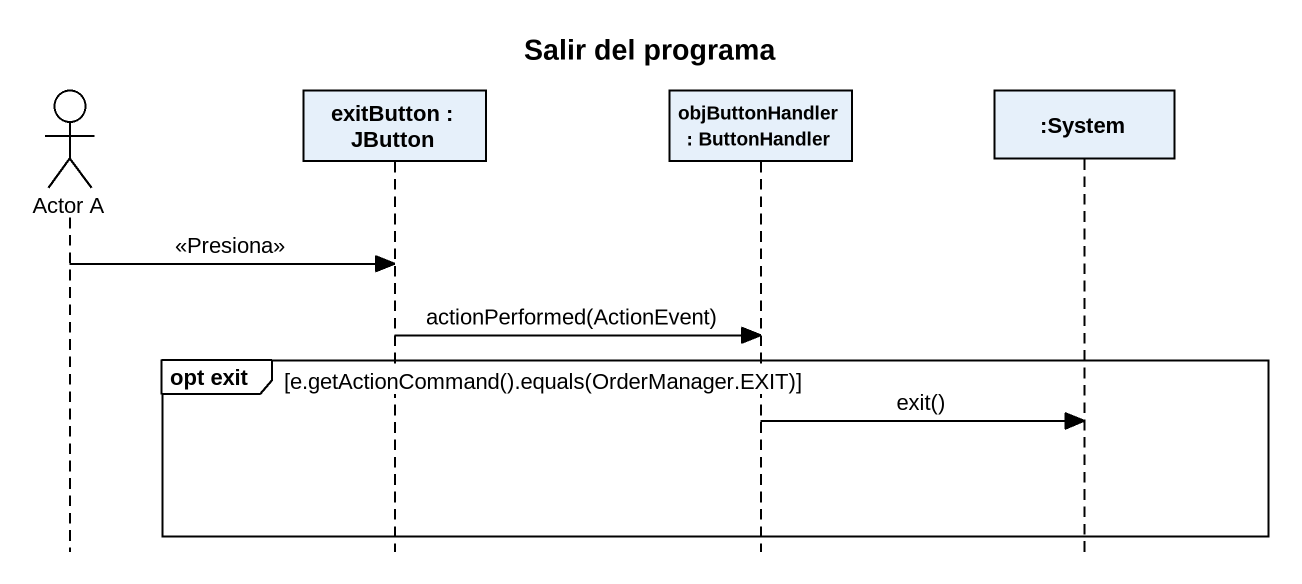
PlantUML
@startuml
title Salir del programa
hide footbox
actor "Actor A" as Actor_A
participant "exitButton : JButton" as exitButton
participant "objButtonHandler : ButtonHandler" as objButtonHandler
participant ":System" as System

Actor_A -> exitButton : <<Presiona>>
exitButton -> objButtonHandler : actionPerformed(ActionEvent)
group opt exit [e.getActionCommand().equals(OrderManager.EXIT)]
  objButtonHandler -> System : exit()
end
@enduml
